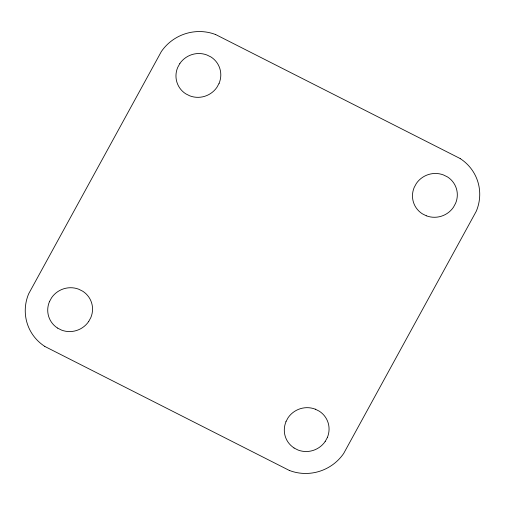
<?xml version="1.0" encoding="UTF-8"?>
<svg xmlns="http://www.w3.org/2000/svg" width="505" height="505" viewBox="0 0 505 505"><rect width="100%" height="100%" fill="white"/><g stroke="black" fill="none" stroke-linecap="round" stroke-linejoin="round"><path stroke-width="0.76" d="M49.427 301.7L51.611 297.71A22.504 21.784 -23.4 0 1 78.742 289.22L82.782 291.252A22.498 21.778 -23.4 0 1 90.818 317.594L88.646 321.59M219.088 83.363L216.898 87.352A22.491 21.778 -23.4 0 1 189.773 95.843L185.739 93.81A22.498 21.778 -23.4 0 1 177.691 67.468L179.868 63.472M285.944 421.65L288.128 417.66A22.498 21.778 -23.4 0 1 315.303 409.183M327.354 437.545L325.163 441.54M215.597 34.517L460.194 158.557M426.289 215.799L422.256 213.754A22.498 21.778 -23.4 0 1 414.207 187.412L416.385 183.416A22.498 21.778 -23.4 0 1 443.497 174.964L447.556 176.965A22.491 21.778 -23.4 0 1 455.592 203.307L453.421 207.302A22.491 21.778 -23.4 0 1 426.296 215.786M315.272 409.157L319.299 411.196A22.498 21.778 -23.4 0 1 327.335 437.545M289.403 470.483L44.806 346.443M294.005 447.998L298.032 450.037A22.498 21.778 -23.4 0 0 325.176 441.484M57.482 328.048L61.515 330.093A22.498 21.778 -23.4 0 0 88.659 321.54M215.591 34.542A44.995 43.563 -23.4 0 0 161.354 51.535L28.697 293.746A44.995 43.563 -23.4 0 0 44.825 346.417M460.175 158.576A44.995 43.563 -23.4 0 1 476.278 211.241L343.671 453.484A44.995 43.563 -23.4 0 1 289.409 470.458M57.494 328.035A22.498 21.784 -23.4 0 1 49.439 301.706M294.074 447.96A22.498 21.778 -23.4 0 1 286.019 421.637M179.856 63.51A22.498 21.778 -23.4 0 1 206.981 55.02L211.033 57.014A22.491 21.778 -23.4 0 1 219.075 83.357"/></g></svg>
